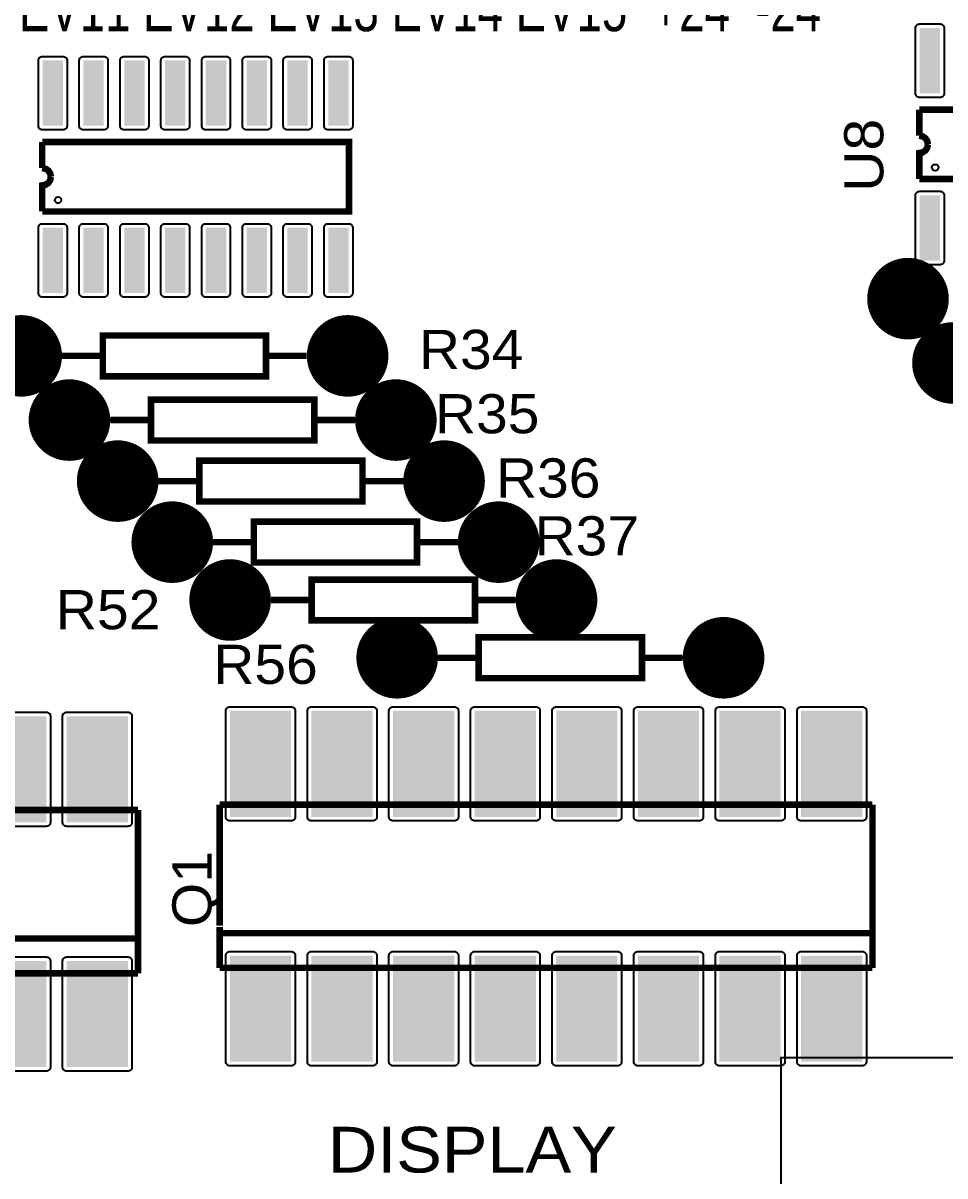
# Model space of a CAD drawing. Header units: inches. Extents: x 18.7 to 39.4, y 4.3 to 20.5.
# Drawn here: x 29.217 to 30.708, y 12.01 to 13.875 of the extents above; entities that cross this region are included whole.
import ezdxf

# ---------------------------------------------------------------- set-up
doc = ezdxf.new("R2010")
doc.units = ezdxf.units.IN
doc.header["$MEASUREMENT"] = 0
doc.styles.get("Standard").update_dxf_attribs({"font": 'arial.ttf'})

# ---------------------------------------------------------------- blocks, each defined once
blk = doc.blocks.new('RPAD')
blk.add_trace([(-0.5, -0.5), (-0.5, 0.5), (0.5, -0.5), (0.5, 0.5)])
blk = doc.blocks.new('EPAD')
at = {"const_width": 0.5}
blk.add_lwpolyline([(-0.25, 0, 1), (0.25, 0, 1)], format="xyb", close=True, dxfattribs=at)
blk = doc.blocks.new('NextionControlV4')
for points in [[(44.5068, 16.2564), (44.5318, 16.2564), (44.5328, 16.2563), (44.5337, 16.256), (44.5346, 16.2555), (44.5353, 16.2549), (44.5359, 16.2542), (44.5364, 16.2533), (44.5367, 16.2524), (44.5368, 16.2514), (44.5368, 16.1714), (44.5367, 16.1704), (44.5364, 16.1694), (44.5359, 16.1686), (44.5353, 16.1678), (44.5346, 16.1672), (44.5337, 16.1668), (44.5328, 16.1665), (44.5318, 16.1664), (44.5068, 16.1664), (44.5057, 16.1665), (44.5048, 16.1668), (44.5039, 16.1672), (44.5032, 16.1678), (44.5026, 16.1686), (44.5022, 16.1694), (44.5019, 16.1704), (44.5018, 16.1714), (44.5018, 16.2514), (44.5019, 16.2524), (44.5022, 16.2533), (44.5026, 16.2542), (44.5032, 16.2549), (44.5039, 16.2555), (44.5048, 16.256), (44.5057, 16.2563), (44.5068, 16.2564)], [(43.432, 16.2167), (43.457, 16.2167), (43.458, 16.2166), (43.4589, 16.2163), (43.4598, 16.2159), (43.4605, 16.2153), (43.4611, 16.2145), (43.4616, 16.2137), (43.4619, 16.2127), (43.462, 16.2117), (43.462, 16.1317), (43.4619, 16.1307), (43.4616, 16.1297), (43.4611, 16.1289), (43.4605, 16.1281), (43.4598, 16.1275), (43.4589, 16.1271), (43.458, 16.1268), (43.457, 16.1267), (43.432, 16.1267), (43.431, 16.1268), (43.43, 16.1271), (43.4292, 16.1275), (43.4284, 16.1281), (43.4278, 16.1289), (43.4274, 16.1297), (43.4271, 16.1307), (43.427, 16.1317), (43.427, 16.2117), (43.4271, 16.2127), (43.4274, 16.2137), (43.4278, 16.2145), (43.4284, 16.2153), (43.4292, 16.2159), (43.43, 16.2163), (43.431, 16.2166), (43.432, 16.2167)], [(43.482, 16.2167), (43.507, 16.2167), (43.508, 16.2166), (43.5089, 16.2163), (43.5098, 16.2159), (43.5105, 16.2153), (43.5111, 16.2145), (43.5116, 16.2137), (43.5119, 16.2127), (43.512, 16.2117), (43.512, 16.1317), (43.5119, 16.1307), (43.5116, 16.1297), (43.5111, 16.1289), (43.5105, 16.1281), (43.5098, 16.1275), (43.5089, 16.1271), (43.508, 16.1268), (43.507, 16.1267), (43.482, 16.1267), (43.481, 16.1268), (43.48, 16.1271), (43.4792, 16.1275), (43.4784, 16.1281), (43.4778, 16.1289), (43.4774, 16.1297), (43.4771, 16.1307), (43.477, 16.1317), (43.477, 16.2117), (43.4771, 16.2127), (43.4774, 16.2137), (43.4778, 16.2145), (43.4784, 16.2153), (43.4792, 16.2159), (43.48, 16.2163), (43.481, 16.2166), (43.482, 16.2167)], [(43.532, 16.2167), (43.557, 16.2167), (43.558, 16.2166), (43.5589, 16.2163), (43.5598, 16.2159), (43.5605, 16.2153), (43.5611, 16.2145), (43.5616, 16.2137), (43.5619, 16.2127), (43.562, 16.2117), (43.562, 16.1317), (43.5619, 16.1307), (43.5616, 16.1297), (43.5611, 16.1289), (43.5605, 16.1281), (43.5598, 16.1275), (43.5589, 16.1271), (43.558, 16.1268), (43.557, 16.1267), (43.532, 16.1267), (43.531, 16.1268), (43.53, 16.1271), (43.5292, 16.1275), (43.5284, 16.1281), (43.5278, 16.1289), (43.5274, 16.1297), (43.5271, 16.1307), (43.527, 16.1317), (43.527, 16.2117), (43.5271, 16.2127), (43.5274, 16.2137), (43.5278, 16.2145), (43.5284, 16.2153), (43.5292, 16.2159), (43.53, 16.2163), (43.531, 16.2166), (43.532, 16.2167)], [(43.582, 16.2167), (43.607, 16.2167), (43.608, 16.2166), (43.6089, 16.2163), (43.6098, 16.2159), (43.6105, 16.2153), (43.6111, 16.2145), (43.6116, 16.2137), (43.6119, 16.2127), (43.612, 16.2117), (43.612, 16.1317), (43.6119, 16.1307), (43.6116, 16.1297), (43.6111, 16.1289), (43.6105, 16.1281), (43.6098, 16.1275), (43.6089, 16.1271), (43.608, 16.1268), (43.607, 16.1267), (43.582, 16.1267), (43.581, 16.1268), (43.58, 16.1271), (43.5792, 16.1275), (43.5784, 16.1281), (43.5778, 16.1289), (43.5774, 16.1297), (43.5771, 16.1307), (43.577, 16.1317), (43.577, 16.2117), (43.5771, 16.2127), (43.5774, 16.2137), (43.5778, 16.2145), (43.5784, 16.2153), (43.5792, 16.2159), (43.58, 16.2163), (43.581, 16.2166), (43.582, 16.2167)], [(43.632, 16.2167), (43.657, 16.2167), (43.658, 16.2166), (43.6589, 16.2163), (43.6598, 16.2159), (43.6605, 16.2153), (43.6611, 16.2145), (43.6616, 16.2137), (43.6619, 16.2127), (43.662, 16.2117), (43.662, 16.1317), (43.6619, 16.1307), (43.6616, 16.1297), (43.6611, 16.1289), (43.6605, 16.1281), (43.6598, 16.1275), (43.6589, 16.1271), (43.658, 16.1268), (43.657, 16.1267), (43.632, 16.1267), (43.631, 16.1268), (43.63, 16.1271), (43.6292, 16.1275), (43.6284, 16.1281), (43.6278, 16.1289), (43.6274, 16.1297), (43.6271, 16.1307), (43.627, 16.1317), (43.627, 16.2117), (43.6271, 16.2127), (43.6274, 16.2137), (43.6278, 16.2145), (43.6284, 16.2153), (43.6292, 16.2159), (43.63, 16.2163), (43.631, 16.2166), (43.632, 16.2167)], [(43.682, 16.2167), (43.707, 16.2167), (43.708, 16.2166), (43.7089, 16.2163), (43.7098, 16.2159), (43.7105, 16.2153), (43.7111, 16.2145), (43.7116, 16.2137), (43.7119, 16.2127), (43.712, 16.2117), (43.712, 16.1317), (43.7119, 16.1307), (43.7116, 16.1297), (43.7111, 16.1289), (43.7105, 16.1281), (43.7098, 16.1275), (43.7089, 16.1271), (43.708, 16.1268), (43.707, 16.1267), (43.682, 16.1267), (43.681, 16.1268), (43.68, 16.1271), (43.6792, 16.1275), (43.6784, 16.1281), (43.6778, 16.1289), (43.6774, 16.1297), (43.6771, 16.1307), (43.677, 16.1317), (43.677, 16.2117), (43.6771, 16.2127), (43.6774, 16.2137), (43.6778, 16.2145), (43.6784, 16.2153), (43.6792, 16.2159), (43.68, 16.2163), (43.681, 16.2166), (43.682, 16.2167)], [(43.732, 16.2167), (43.757, 16.2167), (43.758, 16.2166), (43.7589, 16.2163), (43.7598, 16.2159), (43.7605, 16.2153), (43.7611, 16.2145), (43.7616, 16.2137), (43.7619, 16.2127), (43.762, 16.2117), (43.762, 16.1317), (43.7619, 16.1307), (43.7616, 16.1297), (43.7611, 16.1289), (43.7605, 16.1281), (43.7598, 16.1275), (43.7589, 16.1271), (43.758, 16.1268), (43.757, 16.1267), (43.732, 16.1267), (43.731, 16.1268), (43.73, 16.1271), (43.7292, 16.1275), (43.7284, 16.1281), (43.7278, 16.1289), (43.7274, 16.1297), (43.7271, 16.1307), (43.727, 16.1317), (43.727, 16.2117), (43.7271, 16.2127), (43.7274, 16.2137), (43.7278, 16.2145), (43.7284, 16.2153), (43.7292, 16.2159), (43.73, 16.2163), (43.731, 16.2166), (43.732, 16.2167)], [(43.782, 16.2167), (43.807, 16.2167), (43.808, 16.2166), (43.8089, 16.2163), (43.8098, 16.2159), (43.8105, 16.2153), (43.8111, 16.2145), (43.8116, 16.2137), (43.8119, 16.2127), (43.812, 16.2117), (43.812, 16.1317), (43.8119, 16.1307), (43.8116, 16.1297), (43.8111, 16.1289), (43.8105, 16.1281), (43.8098, 16.1275), (43.8089, 16.1271), (43.808, 16.1268), (43.807, 16.1267), (43.782, 16.1267), (43.781, 16.1268), (43.78, 16.1271), (43.7792, 16.1275), (43.7784, 16.1281), (43.7778, 16.1289), (43.7774, 16.1297), (43.7771, 16.1307), (43.777, 16.1317), (43.777, 16.2117), (43.7771, 16.2127), (43.7774, 16.2137), (43.7778, 16.2145), (43.7784, 16.2153), (43.7792, 16.2159), (43.78, 16.2163), (43.781, 16.2166), (43.782, 16.2167)], [(44.5318, 15.9614), (44.5068, 15.9614), (44.5057, 15.9615), (44.5048, 15.9618), (44.5039, 15.9622), (44.5032, 15.9628), (44.5026, 15.9636), (44.5022, 15.9644), (44.5019, 15.9654), (44.5018, 15.9664), (44.5018, 16.0464), (44.5019, 16.0474), (44.5022, 16.0483), (44.5026, 16.0492), (44.5032, 16.0499), (44.5039, 16.0505), (44.5048, 16.051), (44.5057, 16.0513), (44.5068, 16.0514), (44.5318, 16.0514), (44.5328, 16.0513), (44.5337, 16.051), (44.5346, 16.0505), (44.5353, 16.0499), (44.5359, 16.0492), (44.5364, 16.0483), (44.5367, 16.0474), (44.5368, 16.0464), (44.5368, 15.9664), (44.5367, 15.9654), (44.5364, 15.9644), (44.5359, 15.9636), (44.5353, 15.9628), (44.5346, 15.9622), (44.5337, 15.9618), (44.5328, 15.9615), (44.5318, 15.9614)], [(43.457, 15.9217), (43.432, 15.9217), (43.431, 15.9218), (43.43, 15.9221), (43.4292, 15.9225), (43.4284, 15.9231), (43.4278, 15.9239), (43.4274, 15.9247), (43.4271, 15.9257), (43.427, 15.9267), (43.427, 16.0067), (43.4271, 16.0077), (43.4274, 16.0087), (43.4278, 16.0095), (43.4284, 16.0103), (43.4292, 16.0109), (43.43, 16.0113), (43.431, 16.0116), (43.432, 16.0117), (43.457, 16.0117), (43.458, 16.0116), (43.4589, 16.0113), (43.4598, 16.0109), (43.4605, 16.0103), (43.4611, 16.0095), (43.4616, 16.0087), (43.4619, 16.0077), (43.462, 16.0067), (43.462, 15.9267), (43.4619, 15.9257), (43.4616, 15.9247), (43.4611, 15.9239), (43.4605, 15.9231), (43.4598, 15.9225), (43.4589, 15.9221), (43.458, 15.9218), (43.457, 15.9217)], [(43.507, 15.9217), (43.482, 15.9217), (43.481, 15.9218), (43.48, 15.9221), (43.4792, 15.9225), (43.4784, 15.9231), (43.4778, 15.9239), (43.4774, 15.9247), (43.4771, 15.9257), (43.477, 15.9267), (43.477, 16.0067), (43.4771, 16.0077), (43.4774, 16.0087), (43.4778, 16.0095), (43.4784, 16.0103), (43.4792, 16.0109), (43.48, 16.0113), (43.481, 16.0116), (43.482, 16.0117), (43.507, 16.0117), (43.508, 16.0116), (43.5089, 16.0113), (43.5098, 16.0109), (43.5105, 16.0103), (43.5111, 16.0095), (43.5116, 16.0087), (43.5119, 16.0077), (43.512, 16.0067), (43.512, 15.9267), (43.5119, 15.9257), (43.5116, 15.9247), (43.5111, 15.9239), (43.5105, 15.9231), (43.5098, 15.9225), (43.5089, 15.9221), (43.508, 15.9218), (43.507, 15.9217)], [(43.557, 15.9217), (43.532, 15.9217), (43.531, 15.9218), (43.53, 15.9221), (43.5292, 15.9225), (43.5284, 15.9231), (43.5278, 15.9239), (43.5274, 15.9247), (43.5271, 15.9257), (43.527, 15.9267), (43.527, 16.0067), (43.5271, 16.0077), (43.5274, 16.0087), (43.5278, 16.0095), (43.5284, 16.0103), (43.5292, 16.0109), (43.53, 16.0113), (43.531, 16.0116), (43.532, 16.0117), (43.557, 16.0117), (43.558, 16.0116), (43.5589, 16.0113), (43.5598, 16.0109), (43.5605, 16.0103), (43.5611, 16.0095), (43.5616, 16.0087), (43.5619, 16.0077), (43.562, 16.0067), (43.562, 15.9267), (43.5619, 15.9257), (43.5616, 15.9247), (43.5611, 15.9239), (43.5605, 15.9231), (43.5598, 15.9225), (43.5589, 15.9221), (43.558, 15.9218), (43.557, 15.9217)], [(43.607, 15.9217), (43.582, 15.9217), (43.581, 15.9218), (43.58, 15.9221), (43.5792, 15.9225), (43.5784, 15.9231), (43.5778, 15.9239), (43.5774, 15.9247), (43.5771, 15.9257), (43.577, 15.9267), (43.577, 16.0067), (43.5771, 16.0077), (43.5774, 16.0087), (43.5778, 16.0095), (43.5784, 16.0103), (43.5792, 16.0109), (43.58, 16.0113), (43.581, 16.0116), (43.582, 16.0117), (43.607, 16.0117), (43.608, 16.0116), (43.6089, 16.0113), (43.6098, 16.0109), (43.6105, 16.0103), (43.6111, 16.0095), (43.6116, 16.0087), (43.6119, 16.0077), (43.612, 16.0067), (43.612, 15.9267), (43.6119, 15.9257), (43.6116, 15.9247), (43.6111, 15.9239), (43.6105, 15.9231), (43.6098, 15.9225), (43.6089, 15.9221), (43.608, 15.9218), (43.607, 15.9217)], [(43.657, 15.9217), (43.632, 15.9217), (43.631, 15.9218), (43.63, 15.9221), (43.6292, 15.9225), (43.6284, 15.9231), (43.6278, 15.9239), (43.6274, 15.9247), (43.6271, 15.9257), (43.627, 15.9267), (43.627, 16.0067), (43.6271, 16.0077), (43.6274, 16.0087), (43.6278, 16.0095), (43.6284, 16.0103), (43.6292, 16.0109), (43.63, 16.0113), (43.631, 16.0116), (43.632, 16.0117), (43.657, 16.0117), (43.658, 16.0116), (43.6589, 16.0113), (43.6598, 16.0109), (43.6605, 16.0103), (43.6611, 16.0095), (43.6616, 16.0087), (43.6619, 16.0077), (43.662, 16.0067), (43.662, 15.9267), (43.6619, 15.9257), (43.6616, 15.9247), (43.6611, 15.9239), (43.6605, 15.9231), (43.6598, 15.9225), (43.6589, 15.9221), (43.658, 15.9218), (43.657, 15.9217)], [(43.707, 15.9217), (43.682, 15.9217), (43.681, 15.9218), (43.68, 15.9221), (43.6792, 15.9225), (43.6784, 15.9231), (43.6778, 15.9239), (43.6774, 15.9247), (43.6771, 15.9257), (43.677, 15.9267), (43.677, 16.0067), (43.6771, 16.0077), (43.6774, 16.0087), (43.6778, 16.0095), (43.6784, 16.0103), (43.6792, 16.0109), (43.68, 16.0113), (43.681, 16.0116), (43.682, 16.0117), (43.707, 16.0117), (43.708, 16.0116), (43.7089, 16.0113), (43.7098, 16.0109), (43.7105, 16.0103), (43.7111, 16.0095), (43.7116, 16.0087), (43.7119, 16.0077), (43.712, 16.0067), (43.712, 15.9267), (43.7119, 15.9257), (43.7116, 15.9247), (43.7111, 15.9239), (43.7105, 15.9231), (43.7098, 15.9225), (43.7089, 15.9221), (43.708, 15.9218), (43.707, 15.9217)], [(43.757, 15.9217), (43.732, 15.9217), (43.731, 15.9218), (43.73, 15.9221), (43.7292, 15.9225), (43.7284, 15.9231), (43.7278, 15.9239), (43.7274, 15.9247), (43.7271, 15.9257), (43.727, 15.9267), (43.727, 16.0067), (43.7271, 16.0077), (43.7274, 16.0087), (43.7278, 16.0095), (43.7284, 16.0103), (43.7292, 16.0109), (43.73, 16.0113), (43.731, 16.0116), (43.732, 16.0117), (43.757, 16.0117), (43.758, 16.0116), (43.7589, 16.0113), (43.7598, 16.0109), (43.7605, 16.0103), (43.7611, 16.0095), (43.7616, 16.0087), (43.7619, 16.0077), (43.762, 16.0067), (43.762, 15.9267), (43.7619, 15.9257), (43.7616, 15.9247), (43.7611, 15.9239), (43.7605, 15.9231), (43.7598, 15.9225), (43.7589, 15.9221), (43.758, 15.9218), (43.757, 15.9217)], [(43.807, 15.9217), (43.782, 15.9217), (43.781, 15.9218), (43.78, 15.9221), (43.7792, 15.9225), (43.7784, 15.9231), (43.7778, 15.9239), (43.7774, 15.9247), (43.7771, 15.9257), (43.777, 15.9267), (43.777, 16.0067), (43.7771, 16.0077), (43.7774, 16.0087), (43.7778, 16.0095), (43.7784, 16.0103), (43.7792, 16.0109), (43.78, 16.0113), (43.781, 16.0116), (43.782, 16.0117), (43.807, 16.0117), (43.808, 16.0116), (43.8089, 16.0113), (43.8098, 16.0109), (43.8105, 16.0103), (43.8111, 16.0095), (43.8116, 16.0087), (43.8119, 16.0077), (43.812, 16.0067), (43.812, 15.9267), (43.8119, 15.9257), (43.8116, 15.9247), (43.8111, 15.9239), (43.8105, 15.9231), (43.8098, 15.9225), (43.8089, 15.9221), (43.808, 15.9218), (43.807, 15.9217)], [(43.6615, 15.4197), (43.7365, 15.4197), (43.7376, 15.4196), (43.7385, 15.4193), (43.7394, 15.4188), (43.7401, 15.4182), (43.7407, 15.4175), (43.7412, 15.4167), (43.7414, 15.4157), (43.7415, 15.4147), (43.7415, 15.2847), (43.7414, 15.2837), (43.7412, 15.2827), (43.7407, 15.2819), (43.7401, 15.2811), (43.7394, 15.2805), (43.7385, 15.2801), (43.7376, 15.2798), (43.7365, 15.2797), (43.6615, 15.2797), (43.6605, 15.2798), (43.6596, 15.2801), (43.6587, 15.2805), (43.658, 15.2811), (43.6574, 15.2819), (43.6569, 15.2827), (43.6566, 15.2837), (43.6565, 15.2847), (43.6565, 15.4147), (43.6566, 15.4157), (43.6569, 15.4167), (43.6574, 15.4175), (43.658, 15.4182), (43.6587, 15.4188), (43.6596, 15.4193), (43.6605, 15.4196), (43.6615, 15.4197)], [(43.7615, 15.4197), (43.8365, 15.4197), (43.8376, 15.4196), (43.8385, 15.4193), (43.8394, 15.4188), (43.8401, 15.4182), (43.8407, 15.4175), (43.8412, 15.4167), (43.8414, 15.4157), (43.8415, 15.4147), (43.8415, 15.2847), (43.8414, 15.2837), (43.8412, 15.2827), (43.8407, 15.2819), (43.8401, 15.2811), (43.8394, 15.2805), (43.8385, 15.2801), (43.8376, 15.2798), (43.8365, 15.2797), (43.7615, 15.2797), (43.7605, 15.2798), (43.7596, 15.2801), (43.7587, 15.2805), (43.758, 15.2811), (43.7574, 15.2819), (43.7569, 15.2827), (43.7566, 15.2837), (43.7565, 15.2847), (43.7565, 15.4147), (43.7566, 15.4157), (43.7569, 15.4167), (43.7574, 15.4175), (43.758, 15.4182), (43.7587, 15.4188), (43.7596, 15.4193), (43.7605, 15.4196), (43.7615, 15.4197)], [(43.8615, 15.4197), (43.9365, 15.4197), (43.9376, 15.4196), (43.9385, 15.4193), (43.9394, 15.4188), (43.9401, 15.4182), (43.9407, 15.4175), (43.9412, 15.4167), (43.9414, 15.4157), (43.9415, 15.4147), (43.9415, 15.2847), (43.9414, 15.2837), (43.9412, 15.2827), (43.9407, 15.2819), (43.9401, 15.2811), (43.9394, 15.2805), (43.9385, 15.2801), (43.9376, 15.2798), (43.9365, 15.2797), (43.8615, 15.2797), (43.8605, 15.2798), (43.8596, 15.2801), (43.8587, 15.2805), (43.858, 15.2811), (43.8574, 15.2819), (43.8569, 15.2827), (43.8566, 15.2837), (43.8565, 15.2847), (43.8565, 15.4147), (43.8566, 15.4157), (43.8569, 15.4167), (43.8574, 15.4175), (43.858, 15.4182), (43.8587, 15.4188), (43.8596, 15.4193), (43.8605, 15.4196), (43.8615, 15.4197)], [(43.9615, 15.4197), (44.0365, 15.4197), (44.0376, 15.4196), (44.0385, 15.4193), (44.0394, 15.4188), (44.0401, 15.4182), (44.0407, 15.4175), (44.0412, 15.4167), (44.0414, 15.4157), (44.0415, 15.4147), (44.0415, 15.2847), (44.0414, 15.2837), (44.0412, 15.2827), (44.0407, 15.2819), (44.0401, 15.2811), (44.0394, 15.2805), (44.0385, 15.2801), (44.0376, 15.2798), (44.0365, 15.2797), (43.9615, 15.2797), (43.9605, 15.2798), (43.9596, 15.2801), (43.9587, 15.2805), (43.958, 15.2811), (43.9574, 15.2819), (43.9569, 15.2827), (43.9566, 15.2837), (43.9565, 15.2847), (43.9565, 15.4147), (43.9566, 15.4157), (43.9569, 15.4167), (43.9574, 15.4175), (43.958, 15.4182), (43.9587, 15.4188), (43.9596, 15.4193), (43.9605, 15.4196), (43.9615, 15.4197)], [(44.0615, 15.4197), (44.1365, 15.4197), (44.1376, 15.4196), (44.1385, 15.4193), (44.1394, 15.4188), (44.1401, 15.4182), (44.1407, 15.4175), (44.1412, 15.4167), (44.1414, 15.4157), (44.1415, 15.4147), (44.1415, 15.2847), (44.1414, 15.2837), (44.1412, 15.2827), (44.1407, 15.2819), (44.1401, 15.2811), (44.1394, 15.2805), (44.1385, 15.2801), (44.1376, 15.2798), (44.1365, 15.2797), (44.0615, 15.2797), (44.0605, 15.2798), (44.0596, 15.2801), (44.0587, 15.2805), (44.058, 15.2811), (44.0574, 15.2819), (44.0569, 15.2827), (44.0566, 15.2837), (44.0565, 15.2847), (44.0565, 15.4147), (44.0566, 15.4157), (44.0569, 15.4167), (44.0574, 15.4175), (44.058, 15.4182), (44.0587, 15.4188), (44.0596, 15.4193), (44.0605, 15.4196), (44.0615, 15.4197)], [(44.1615, 15.4197), (44.2365, 15.4197), (44.2376, 15.4196), (44.2385, 15.4193), (44.2394, 15.4188), (44.2401, 15.4182), (44.2407, 15.4175), (44.2412, 15.4167), (44.2414, 15.4157), (44.2415, 15.4147), (44.2415, 15.2847), (44.2414, 15.2837), (44.2412, 15.2827), (44.2407, 15.2819), (44.2401, 15.2811), (44.2394, 15.2805), (44.2385, 15.2801), (44.2376, 15.2798), (44.2365, 15.2797), (44.1615, 15.2797), (44.1605, 15.2798), (44.1596, 15.2801), (44.1587, 15.2805), (44.158, 15.2811), (44.1574, 15.2819), (44.1569, 15.2827), (44.1566, 15.2837), (44.1565, 15.2847), (44.1565, 15.4147), (44.1566, 15.4157), (44.1569, 15.4167), (44.1574, 15.4175), (44.158, 15.4182), (44.1587, 15.4188), (44.1596, 15.4193), (44.1605, 15.4196), (44.1615, 15.4197)], [(44.2615, 15.4197), (44.3365, 15.4197), (44.3376, 15.4196), (44.3385, 15.4193), (44.3394, 15.4188), (44.3401, 15.4182), (44.3407, 15.4175), (44.3412, 15.4167), (44.3414, 15.4157), (44.3415, 15.4147), (44.3415, 15.2847), (44.3414, 15.2837), (44.3412, 15.2827), (44.3407, 15.2819), (44.3401, 15.2811), (44.3394, 15.2805), (44.3385, 15.2801), (44.3376, 15.2798), (44.3365, 15.2797), (44.2615, 15.2797), (44.2605, 15.2798), (44.2596, 15.2801), (44.2587, 15.2805), (44.258, 15.2811), (44.2574, 15.2819), (44.2569, 15.2827), (44.2566, 15.2837), (44.2565, 15.2847), (44.2565, 15.4147), (44.2566, 15.4157), (44.2569, 15.4167), (44.2574, 15.4175), (44.258, 15.4182), (44.2587, 15.4188), (44.2596, 15.4193), (44.2605, 15.4196), (44.2615, 15.4197)], [(44.3615, 15.4197), (44.4365, 15.4197), (44.4376, 15.4196), (44.4385, 15.4193), (44.4394, 15.4188), (44.4401, 15.4182), (44.4407, 15.4175), (44.4412, 15.4167), (44.4414, 15.4157), (44.4415, 15.4147), (44.4415, 15.2847), (44.4414, 15.2837), (44.4412, 15.2827), (44.4407, 15.2819), (44.4401, 15.2811), (44.4394, 15.2805), (44.4385, 15.2801), (44.4376, 15.2798), (44.4365, 15.2797), (44.3615, 15.2797), (44.3605, 15.2798), (44.3596, 15.2801), (44.3587, 15.2805), (44.358, 15.2811), (44.3574, 15.2819), (44.3569, 15.2827), (44.3566, 15.2837), (44.3565, 15.2847), (44.3565, 15.4147), (44.3566, 15.4157), (44.3569, 15.4167), (44.3574, 15.4175), (44.358, 15.4182), (44.3587, 15.4188), (44.3596, 15.4193), (44.3605, 15.4196), (44.3615, 15.4197)], [(43.4615, 15.4131), (43.5365, 15.4131), (43.5376, 15.413), (43.5385, 15.4127), (43.5394, 15.4122), (43.5401, 15.4116), (43.5407, 15.4109), (43.5412, 15.41), (43.5414, 15.4091), (43.5415, 15.4081), (43.5415, 15.2781), (43.5414, 15.2771), (43.5412, 15.2761), (43.5407, 15.2753), (43.5401, 15.2745), (43.5394, 15.2739), (43.5385, 15.2735), (43.5376, 15.2732), (43.5365, 15.2731), (43.4615, 15.2731), (43.4605, 15.2732), (43.4596, 15.2735), (43.4587, 15.2739), (43.458, 15.2745), (43.4574, 15.2753), (43.4569, 15.2761), (43.4566, 15.2771), (43.4565, 15.2781), (43.4565, 15.4081), (43.4566, 15.4091), (43.4569, 15.41), (43.4574, 15.4109), (43.458, 15.4116), (43.4587, 15.4122), (43.4596, 15.4127), (43.4605, 15.413), (43.4615, 15.4131)], [(43.6615, 15.1197), (43.7365, 15.1197), (43.7376, 15.1196), (43.7385, 15.1193), (43.7394, 15.1188), (43.7401, 15.1182), (43.7407, 15.1175), (43.7412, 15.1167), (43.7414, 15.1157), (43.7415, 15.1147), (43.7415, 14.9847), (43.7414, 14.9837), (43.7412, 14.9827), (43.7407, 14.9819), (43.7401, 14.9811), (43.7394, 14.9805), (43.7385, 14.9801), (43.7376, 14.9798), (43.7365, 14.9797), (43.6615, 14.9797), (43.6605, 14.9798), (43.6596, 14.9801), (43.6587, 14.9805), (43.658, 14.9811), (43.6574, 14.9819), (43.6569, 14.9827), (43.6566, 14.9837), (43.6565, 14.9847), (43.6565, 15.1147), (43.6566, 15.1157), (43.6569, 15.1167), (43.6574, 15.1175), (43.658, 15.1182), (43.6587, 15.1188), (43.6596, 15.1193), (43.6605, 15.1196), (43.6615, 15.1197)], [(43.7615, 15.1197), (43.8365, 15.1197), (43.8376, 15.1196), (43.8385, 15.1193), (43.8394, 15.1188), (43.8401, 15.1182), (43.8407, 15.1175), (43.8412, 15.1167), (43.8414, 15.1157), (43.8415, 15.1147), (43.8415, 14.9847), (43.8414, 14.9837), (43.8412, 14.9827), (43.8407, 14.9819), (43.8401, 14.9811), (43.8394, 14.9805), (43.8385, 14.9801), (43.8376, 14.9798), (43.8365, 14.9797), (43.7615, 14.9797), (43.7605, 14.9798), (43.7596, 14.9801), (43.7587, 14.9805), (43.758, 14.9811), (43.7574, 14.9819), (43.7569, 14.9827), (43.7566, 14.9837), (43.7565, 14.9847), (43.7565, 15.1147), (43.7566, 15.1157), (43.7569, 15.1167), (43.7574, 15.1175), (43.758, 15.1182), (43.7587, 15.1188), (43.7596, 15.1193), (43.7605, 15.1196), (43.7615, 15.1197)], [(43.8615, 15.1197), (43.9365, 15.1197), (43.9376, 15.1196), (43.9385, 15.1193), (43.9394, 15.1188), (43.9401, 15.1182), (43.9407, 15.1175), (43.9412, 15.1167), (43.9414, 15.1157), (43.9415, 15.1147), (43.9415, 14.9847), (43.9414, 14.9837), (43.9412, 14.9827), (43.9407, 14.9819), (43.9401, 14.9811), (43.9394, 14.9805), (43.9385, 14.9801), (43.9376, 14.9798), (43.9365, 14.9797), (43.8615, 14.9797), (43.8605, 14.9798), (43.8596, 14.9801), (43.8587, 14.9805), (43.858, 14.9811), (43.8574, 14.9819), (43.8569, 14.9827), (43.8566, 14.9837), (43.8565, 14.9847), (43.8565, 15.1147), (43.8566, 15.1157), (43.8569, 15.1167), (43.8574, 15.1175), (43.858, 15.1182), (43.8587, 15.1188), (43.8596, 15.1193), (43.8605, 15.1196), (43.8615, 15.1197)], [(43.9615, 15.1197), (44.0365, 15.1197), (44.0376, 15.1196), (44.0385, 15.1193), (44.0394, 15.1188), (44.0401, 15.1182), (44.0407, 15.1175), (44.0412, 15.1167), (44.0414, 15.1157), (44.0415, 15.1147), (44.0415, 14.9847), (44.0414, 14.9837), (44.0412, 14.9827), (44.0407, 14.9819), (44.0401, 14.9811), (44.0394, 14.9805), (44.0385, 14.9801), (44.0376, 14.9798), (44.0365, 14.9797), (43.9615, 14.9797), (43.9605, 14.9798), (43.9596, 14.9801), (43.9587, 14.9805), (43.958, 14.9811), (43.9574, 14.9819), (43.9569, 14.9827), (43.9566, 14.9837), (43.9565, 14.9847), (43.9565, 15.1147), (43.9566, 15.1157), (43.9569, 15.1167), (43.9574, 15.1175), (43.958, 15.1182), (43.9587, 15.1188), (43.9596, 15.1193), (43.9605, 15.1196), (43.9615, 15.1197)], [(44.0615, 15.1197), (44.1365, 15.1197), (44.1376, 15.1196), (44.1385, 15.1193), (44.1394, 15.1188), (44.1401, 15.1182), (44.1407, 15.1175), (44.1412, 15.1167), (44.1414, 15.1157), (44.1415, 15.1147), (44.1415, 14.9847), (44.1414, 14.9837), (44.1412, 14.9827), (44.1407, 14.9819), (44.1401, 14.9811), (44.1394, 14.9805), (44.1385, 14.9801), (44.1376, 14.9798), (44.1365, 14.9797), (44.0615, 14.9797), (44.0605, 14.9798), (44.0596, 14.9801), (44.0587, 14.9805), (44.058, 14.9811), (44.0574, 14.9819), (44.0569, 14.9827), (44.0566, 14.9837), (44.0565, 14.9847), (44.0565, 15.1147), (44.0566, 15.1157), (44.0569, 15.1167), (44.0574, 15.1175), (44.058, 15.1182), (44.0587, 15.1188), (44.0596, 15.1193), (44.0605, 15.1196), (44.0615, 15.1197)], [(44.1615, 15.1197), (44.2365, 15.1197), (44.2376, 15.1196), (44.2385, 15.1193), (44.2394, 15.1188), (44.2401, 15.1182), (44.2407, 15.1175), (44.2412, 15.1167), (44.2414, 15.1157), (44.2415, 15.1147), (44.2415, 14.9847), (44.2414, 14.9837), (44.2412, 14.9827), (44.2407, 14.9819), (44.2401, 14.9811), (44.2394, 14.9805), (44.2385, 14.9801), (44.2376, 14.9798), (44.2365, 14.9797), (44.1615, 14.9797), (44.1605, 14.9798), (44.1596, 14.9801), (44.1587, 14.9805), (44.158, 14.9811), (44.1574, 14.9819), (44.1569, 14.9827), (44.1566, 14.9837), (44.1565, 14.9847), (44.1565, 15.1147), (44.1566, 15.1157), (44.1569, 15.1167), (44.1574, 15.1175), (44.158, 15.1182), (44.1587, 15.1188), (44.1596, 15.1193), (44.1605, 15.1196), (44.1615, 15.1197)], [(44.2615, 15.1197), (44.3365, 15.1197), (44.3376, 15.1196), (44.3385, 15.1193), (44.3394, 15.1188), (44.3401, 15.1182), (44.3407, 15.1175), (44.3412, 15.1167), (44.3414, 15.1157), (44.3415, 15.1147), (44.3415, 14.9847), (44.3414, 14.9837), (44.3412, 14.9827), (44.3407, 14.9819), (44.3401, 14.9811), (44.3394, 14.9805), (44.3385, 14.9801), (44.3376, 14.9798), (44.3365, 14.9797), (44.2615, 14.9797), (44.2605, 14.9798), (44.2596, 14.9801), (44.2587, 14.9805), (44.258, 14.9811), (44.2574, 14.9819), (44.2569, 14.9827), (44.2566, 14.9837), (44.2565, 14.9847), (44.2565, 15.1147), (44.2566, 15.1157), (44.2569, 15.1167), (44.2574, 15.1175), (44.258, 15.1182), (44.2587, 15.1188), (44.2596, 15.1193), (44.2605, 15.1196), (44.2615, 15.1197)], [(44.3615, 15.1197), (44.4365, 15.1197), (44.4376, 15.1196), (44.4385, 15.1193), (44.4394, 15.1188), (44.4401, 15.1182), (44.4407, 15.1175), (44.4412, 15.1167), (44.4414, 15.1157), (44.4415, 15.1147), (44.4415, 14.9847), (44.4414, 14.9837), (44.4412, 14.9827), (44.4407, 14.9819), (44.4401, 14.9811), (44.4394, 14.9805), (44.4385, 14.9801), (44.4376, 14.9798), (44.4365, 14.9797), (44.3615, 14.9797), (44.3605, 14.9798), (44.3596, 14.9801), (44.3587, 14.9805), (44.358, 14.9811), (44.3574, 14.9819), (44.3569, 14.9827), (44.3566, 14.9837), (44.3565, 14.9847), (44.3565, 15.1147), (44.3566, 15.1157), (44.3569, 15.1167), (44.3574, 15.1175), (44.358, 15.1182), (44.3587, 15.1188), (44.3596, 15.1193), (44.3605, 15.1196), (44.3615, 15.1197)], [(43.4615, 15.1131), (43.5365, 15.1131), (43.5376, 15.113), (43.5385, 15.1127), (43.5394, 15.1122), (43.5401, 15.1116), (43.5407, 15.1109), (43.5412, 15.11), (43.5414, 15.1091), (43.5415, 15.1081), (43.5415, 14.9781), (43.5414, 14.9771), (43.5412, 14.9761), (43.5407, 14.9753), (43.5401, 14.9745), (43.5394, 14.9739), (43.5385, 14.9735), (43.5376, 14.9732), (43.5365, 14.9731), (43.4615, 14.9731), (43.4605, 14.9732), (43.4596, 14.9735), (43.4587, 14.9739), (43.458, 14.9745), (43.4574, 14.9753), (43.4569, 14.9761), (43.4566, 14.9771), (43.4565, 14.9781), (43.4565, 15.1081), (43.4566, 15.1091), (43.4569, 15.11), (43.4574, 15.1109), (43.458, 15.1116), (43.4587, 15.1122), (43.4596, 15.1127), (43.4605, 15.113), (43.4615, 15.1131)]]:
    blk.add_lwpolyline(points, close=True)
at = {"const_width": 0.008}
for points in [[(44.5063, 16.1195), (44.5063, 16.1514)], [(44.5063, 16.1514), (44.5193, 16.1514)], [(44.5063, 16.1195), (44.5063, 16.1514)], [(44.5063, 16.1514), (44.5193, 16.1514)], [(44.5063, 16.1195), (44.5063, 16.1514)], [(44.5063, 16.1514), (44.5193, 16.1514)], [(44.5193, 16.1514), (44.8693, 16.1514)], [(44.5193, 16.1514), (44.8693, 16.1514)], [(44.5193, 16.1514), (44.8693, 16.1514)], [(44.5063, 16.1195), (44.5104, 16.1187), (44.5138, 16.1164), (44.5161, 16.1131), (44.5169, 16.1089)], [(44.5063, 16.1195), (44.5104, 16.1187), (44.5138, 16.1164), (44.5161, 16.1131), (44.5169, 16.1089)], [(44.5063, 16.1195), (44.5104, 16.1187), (44.5138, 16.1164), (44.5161, 16.1131), (44.5169, 16.1089)], [(43.4315, 16.0798), (43.4315, 16.1117)], [(43.4315, 16.1117), (43.4445, 16.1117)], [(43.4315, 16.0798), (43.4315, 16.1117)], [(43.4315, 16.1117), (43.4445, 16.1117)], [(43.4315, 16.0798), (43.4315, 16.1117)], [(43.4315, 16.1117), (43.4445, 16.1117)], [(43.4445, 16.1117), (43.7945, 16.1117)], [(43.4445, 16.1117), (43.7945, 16.1117)], [(43.4445, 16.1117), (43.7945, 16.1117)], [(43.8075, 16.0817), (43.8075, 16.1117), (43.7945, 16.1117)], [(43.8075, 16.0817), (43.8075, 16.1117), (43.7945, 16.1117)], [(43.8075, 16.0817), (43.8075, 16.1117), (43.7945, 16.1117)], [(44.5063, 16.0664), (44.5063, 16.0983), (44.5104, 16.0991), (44.5138, 16.1013), (44.5161, 16.1047), (44.5169, 16.1089)], [(44.5063, 16.0664), (44.5063, 16.0983), (44.5104, 16.0991), (44.5138, 16.1013), (44.5161, 16.1047), (44.5169, 16.1089)], [(44.5063, 16.0664), (44.5063, 16.0983), (44.5104, 16.0991), (44.5138, 16.1013), (44.5161, 16.1047), (44.5169, 16.1089)], [(43.4315, 16.0798), (43.4357, 16.079), (43.439, 16.0768), (43.4413, 16.0734), (43.4421, 16.0692)], [(43.4315, 16.0798), (43.4357, 16.079), (43.439, 16.0768), (43.4413, 16.0734), (43.4421, 16.0692)], [(43.4315, 16.0798), (43.4357, 16.079), (43.439, 16.0768), (43.4413, 16.0734), (43.4421, 16.0692)], [(43.8075, 16.0567), (43.8075, 16.0817)], [(43.8075, 16.0567), (43.8075, 16.0817)], [(43.8075, 16.0567), (43.8075, 16.0817)], [(43.4315, 16.0267), (43.4315, 16.0586), (43.4357, 16.0594), (43.439, 16.0616), (43.4413, 16.065), (43.4421, 16.0692)], [(43.4315, 16.0267), (43.4315, 16.0586), (43.4357, 16.0594), (43.439, 16.0616), (43.4413, 16.065), (43.4421, 16.0692)], [(43.4315, 16.0267), (43.4315, 16.0586), (43.4357, 16.0594), (43.439, 16.0616), (43.4413, 16.065), (43.4421, 16.0692)], [(44.5193, 16.0664), (44.5063, 16.0664)], [(44.5193, 16.0664), (44.5063, 16.0664)], [(44.5193, 16.0664), (44.5063, 16.0664)], [(44.5193, 16.0664), (44.8693, 16.0664)], [(44.5193, 16.0664), (44.8693, 16.0664)], [(44.5193, 16.0664), (44.8693, 16.0664)], [(43.7945, 16.0267), (43.8075, 16.0267), (43.8075, 16.0567)], [(43.7945, 16.0267), (43.8075, 16.0267), (43.8075, 16.0567)], [(43.7945, 16.0267), (43.8075, 16.0267), (43.8075, 16.0567)], [(43.4445, 16.0267), (43.4315, 16.0267)], [(43.4445, 16.0267), (43.4315, 16.0267)], [(43.4445, 16.0267), (43.4315, 16.0267)], [(43.4445, 16.0267), (43.7945, 16.0267)], [(43.4445, 16.0267), (43.7945, 16.0267)], [(43.4445, 16.0267), (43.7945, 16.0267)], [(43.5058, 15.8247), (43.7058, 15.8247), (43.7058, 15.8747), (43.5058, 15.8747), (43.5058, 15.8247)], [(43.5058, 15.8247), (43.7058, 15.8247), (43.7058, 15.8747), (43.5058, 15.8747), (43.5058, 15.8247)], [(43.5058, 15.8247), (43.7058, 15.8247), (43.7058, 15.8747), (43.5058, 15.8747), (43.5058, 15.8247)], [(43.4558, 15.8497), (43.5058, 15.8497)], [(43.4558, 15.8497), (43.5058, 15.8497)], [(43.4558, 15.8497), (43.5058, 15.8497)], [(43.7058, 15.8497), (43.7558, 15.8497)], [(43.7058, 15.8497), (43.7558, 15.8497)], [(43.7058, 15.8497), (43.7558, 15.8497)], [(43.5649, 15.746), (43.7649, 15.746), (43.7649, 15.796), (43.5649, 15.796), (43.5649, 15.746)], [(43.5649, 15.746), (43.7649, 15.746), (43.7649, 15.796), (43.5649, 15.796), (43.5649, 15.746)], [(43.5649, 15.746), (43.7649, 15.746), (43.7649, 15.796), (43.5649, 15.796), (43.5649, 15.746)], [(43.5149, 15.771), (43.5649, 15.771)], [(43.5149, 15.771), (43.5649, 15.771)], [(43.5149, 15.771), (43.5649, 15.771)], [(43.7649, 15.771), (43.8149, 15.771)], [(43.7649, 15.771), (43.8149, 15.771)], [(43.7649, 15.771), (43.8149, 15.771)], [(43.624, 15.6712), (43.824, 15.6712), (43.824, 15.7212), (43.624, 15.7212), (43.624, 15.6712)], [(43.624, 15.6712), (43.824, 15.6712), (43.824, 15.7212), (43.624, 15.7212), (43.624, 15.6712)], [(43.624, 15.6712), (43.824, 15.6712), (43.824, 15.7212), (43.624, 15.7212), (43.624, 15.6712)], [(43.574, 15.6962), (43.624, 15.6962)], [(43.574, 15.6962), (43.624, 15.6962)], [(43.574, 15.6962), (43.624, 15.6962)], [(43.824, 15.6962), (43.874, 15.6962)], [(43.824, 15.6962), (43.874, 15.6962)], [(43.824, 15.6962), (43.874, 15.6962)], [(43.6909, 15.5964), (43.8909, 15.5964), (43.8909, 15.6464), (43.6909, 15.6464), (43.6909, 15.5964)], [(43.6909, 15.5964), (43.8909, 15.5964), (43.8909, 15.6464), (43.6909, 15.6464), (43.6909, 15.5964)], [(43.6909, 15.5964), (43.8909, 15.5964), (43.8909, 15.6464), (43.6909, 15.6464), (43.6909, 15.5964)], [(43.6409, 15.6214), (43.6909, 15.6214)], [(43.6409, 15.6214), (43.6909, 15.6214)], [(43.6409, 15.6214), (43.6909, 15.6214)], [(43.8909, 15.6214), (43.9409, 15.6214)], [(43.8909, 15.6214), (43.9409, 15.6214)], [(43.8909, 15.6214), (43.9409, 15.6214)], [(43.7618, 15.5255), (43.9618, 15.5255), (43.9618, 15.5755), (43.7618, 15.5755), (43.7618, 15.5255)], [(43.7618, 15.5255), (43.9618, 15.5255), (43.9618, 15.5755), (43.7618, 15.5755), (43.7618, 15.5255)], [(43.7618, 15.5255), (43.9618, 15.5255), (43.9618, 15.5755), (43.7618, 15.5755), (43.7618, 15.5255)], [(43.7118, 15.5505), (43.7618, 15.5505)], [(43.7118, 15.5505), (43.7618, 15.5505)], [(43.7118, 15.5505), (43.7618, 15.5505)], [(43.9618, 15.5505), (44.0118, 15.5505)], [(43.9618, 15.5505), (44.0118, 15.5505)], [(43.9618, 15.5505), (44.0118, 15.5505)], [(43.9665, 15.4547), (44.1665, 15.4547), (44.1665, 15.5047), (43.9665, 15.5047), (43.9665, 15.4547)], [(43.9665, 15.4547), (44.1665, 15.4547), (44.1665, 15.5047), (43.9665, 15.5047), (43.9665, 15.4547)], [(43.9665, 15.4547), (44.1665, 15.4547), (44.1665, 15.5047), (43.9665, 15.5047), (43.9665, 15.4547)], [(43.9165, 15.4797), (43.9665, 15.4797)], [(43.9165, 15.4797), (43.9665, 15.4797)], [(43.9165, 15.4797), (43.9665, 15.4797)], [(44.1665, 15.4797), (44.2165, 15.4797)], [(44.1665, 15.4797), (44.2165, 15.4797)], [(44.1665, 15.4797), (44.2165, 15.4797)], [(43.649, 15.1513), (43.649, 15.2997)], [(44.449, 15.2997), (43.649, 15.2997)], [(43.649, 15.1513), (43.649, 15.2997)], [(44.449, 15.2997), (43.649, 15.2997)], [(43.649, 15.1513), (43.649, 15.2997)], [(44.449, 15.2997), (43.649, 15.2997)], [(44.449, 15.0997), (44.449, 15.2997)], [(44.449, 15.0997), (44.449, 15.2997)], [(44.449, 15.0997), (44.449, 15.2997)], [(43.549, 15.2931), (42.749, 15.2931)], [(43.549, 15.2931), (42.749, 15.2931)], [(43.549, 15.2931), (42.749, 15.2931)], [(43.549, 15.0931), (43.549, 15.2931)], [(43.549, 15.0931), (43.549, 15.2931)], [(43.549, 15.0931), (43.549, 15.2931)], [(43.649, 15.0997), (43.649, 15.1497)], [(43.649, 15.0997), (43.649, 15.1497)], [(43.649, 15.0997), (43.649, 15.1497)], [(44.453, 15.1422), (43.653, 15.1422)], [(44.453, 15.1422), (43.653, 15.1422)], [(44.453, 15.1422), (43.653, 15.1422)], [(43.553, 15.1356), (42.753, 15.1356)], [(43.553, 15.1356), (42.753, 15.1356)], [(43.553, 15.1356), (42.753, 15.1356)], [(43.649, 15.0997), (44.449, 15.0997)], [(43.649, 15.0997), (44.449, 15.0997)], [(43.649, 15.0997), (44.449, 15.0997)], [(42.749, 15.0931), (43.549, 15.0931)], [(42.749, 15.0931), (43.549, 15.0931)], [(42.749, 15.0931), (43.549, 15.0931)]]:
    blk.add_lwpolyline(points, dxfattribs=at)
for points in [[(43.3615, 15.4131), (43.4365, 15.4131), (43.4376, 15.413), (43.4385, 15.4127), (43.4394, 15.4122), (43.4401, 15.4116), (43.4407, 15.4109), (43.4412, 15.41), (43.4414, 15.4091), (43.4415, 15.4081), (43.4415, 15.2781), (43.4414, 15.2771), (43.4412, 15.2761), (43.4407, 15.2753), (43.4401, 15.2745), (43.4394, 15.2739), (43.4385, 15.2735), (43.4376, 15.2732), (43.4365, 15.2731), (43.3615, 15.2731)], [(43.3615, 15.1131), (43.4365, 15.1131), (43.4376, 15.113), (43.4385, 15.1127), (43.4394, 15.1122), (43.4401, 15.1116), (43.4407, 15.1109), (43.4412, 15.11), (43.4414, 15.1091), (43.4415, 15.1081), (43.4415, 14.9781), (43.4414, 14.9771), (43.4412, 14.9761), (43.4407, 14.9753), (43.4401, 14.9745), (43.4394, 14.9739), (43.4385, 14.9735), (43.4376, 14.9732), (43.4365, 14.9731), (43.3615, 14.9731)], [(44.3367, 14.7538), (46.2109, 14.7538), (46.2109, 14.9893), (44.3367, 14.9893), (44.3367, 14.7538)]]:
    blk.add_lwpolyline(points)
for centre in [(44.5257, 16.0804), (44.5257, 16.0804), (44.5257, 16.0804), (43.4509, 16.0407), (43.4509, 16.0407), (43.4509, 16.0407)]:
    blk.add_circle(centre, 0.004)
for name, p, xscale, yscale in [('RPAD', (44.5193, 16.2114), 0.025, 0.08), ('RPAD', (43.4445, 16.1717), 0.025, 0.08), ('RPAD', (43.4945, 16.1717), 0.025, 0.08), ('RPAD', (43.5445, 16.1717), 0.025, 0.08), ('RPAD', (43.5945, 16.1717), 0.025, 0.08), ('RPAD', (43.6445, 16.1717), 0.025, 0.08), ('RPAD', (43.6945, 16.1717), 0.025, 0.08), ('RPAD', (43.7445, 16.1717), 0.025, 0.08), ('RPAD', (43.7945, 16.1717), 0.025, 0.08), ('EPAD', (44.4925, 15.9198), 0.1, 0.1), ('EPAD', (43.4058, 15.8497), 0.1, 0.1), ('EPAD', (43.8058, 15.8497), 0.1, 0.1), ('EPAD', (44.5476, 15.841), 0.1, 0.1), ('EPAD', (43.4649, 15.771), 0.1, 0.1), ('EPAD', (43.8649, 15.771), 0.1, 0.1), ('EPAD', (43.524, 15.6962), 0.1, 0.1), ('EPAD', (43.924, 15.6962), 0.1, 0.1), ('EPAD', (43.5909, 15.6214), 0.1, 0.1), ('EPAD', (43.9909, 15.6214), 0.1, 0.1), ('EPAD', (43.6618, 15.5505), 0.1, 0.1), ('EPAD', (44.0618, 15.5505), 0.1, 0.1), ('EPAD', (43.8665, 15.4797), 0.1, 0.1), ('EPAD', (44.2665, 15.4797), 0.1, 0.1), ('RPAD', (43.699, 15.3497), 0.075, 0.13), ('RPAD', (43.799, 15.3497), 0.075, 0.13), ('RPAD', (43.899, 15.3497), 0.075, 0.13), ('RPAD', (43.999, 15.3497), 0.075, 0.13), ('RPAD', (44.099, 15.3497), 0.075, 0.13), ('RPAD', (44.199, 15.3497), 0.075, 0.13), ('RPAD', (44.299, 15.3497), 0.075, 0.13), ('RPAD', (44.399, 15.3497), 0.075, 0.13), ('RPAD', (43.399, 15.3431), 0.075, 0.13), ('RPAD', (43.499, 15.3431), 0.075, 0.13), ('RPAD', (43.399, 15.0431), 0.075, 0.13), ('RPAD', (43.499, 15.0431), 0.075, 0.13), ('RPAD', (43.699, 15.0497), 0.075, 0.13), ('RPAD', (43.799, 15.0497), 0.075, 0.13), ('RPAD', (43.899, 15.0497), 0.075, 0.13), ('RPAD', (43.999, 15.0497), 0.075, 0.13), ('RPAD', (44.099, 15.0497), 0.075, 0.13), ('RPAD', (44.199, 15.0497), 0.075, 0.13), ('RPAD', (44.299, 15.0497), 0.075, 0.13), ('RPAD', (44.399, 15.0497), 0.075, 0.13)]:
    blk.add_blockref(name, p, dxfattribs=dict(xscale=xscale, yscale=yscale))
at = {"xscale": 0.025, "yscale": 0.08, "rotation": 180}
for p in [(44.5193, 16.0064), (43.4445, 15.9667), (43.4945, 15.9667), (43.5445, 15.9667), (43.5945, 15.9667), (43.6445, 15.9667), (43.6945, 15.9667), (43.7445, 15.9667), (43.7945, 15.9667)]:
    blk.add_blockref('RPAD', p, dxfattribs=at)
for s, height, width, p in [('EV4  EV5  EV6  EV7  EV8  EV9  EV10 EV11 EV12 EV13 EV14 EV15  +24  -24', 0.056, 0.714286, (42.4308, 16.2476)), ('EV4  EV5  EV6  EV7  EV8  EV9  EV10 EV11 EV12 EV13 EV14 EV15  +24  -24', 0.056, 0.714286, (42.4308, 16.2476)), ('EV4  EV5  EV6  EV7  EV8  EV9  EV10 EV11 EV12 EV13 EV14 EV15  +24  -24', 0.056, 0.714286, (42.4308, 16.2476)), ('R34', 0.048, 1.041667, (43.8931, 15.8336)), ('R34', 0.048, 1.041667, (43.8931, 15.8336)), ('R34', 0.048, 1.041667, (43.8931, 15.8336)), ('R35', 0.048, 1.041667, (43.9127, 15.7548)), ('R35', 0.048, 1.041667, (43.9127, 15.7548)), ('R35', 0.048, 1.041667, (43.9127, 15.7548)), ('R36', 0.048, 1.041667, (43.9875, 15.6761)), ('R36', 0.048, 1.041667, (43.9875, 15.6761)), ('R36', 0.048, 1.041667, (43.9875, 15.6761)), ('R37', 0.048, 1.041667, (44.0348, 15.6052)), ('R37', 0.048, 1.041667, (44.0348, 15.6052)), ('R37', 0.048, 1.041667, (44.0348, 15.6052)), ('R52', 0.048, 1.041667, (43.4482, 15.5147)), ('R52', 0.048, 1.041667, (43.4482, 15.5147)), ('R52', 0.048, 1.041667, (43.4482, 15.5147)), ('R56', 0.048, 1.041667, (43.6411, 15.4477)), ('R56', 0.048, 1.041667, (43.6411, 15.4477)), ('R56', 0.048, 1.041667, (43.6411, 15.4477)), ('DISPLAY', 0.056, 1.071429, (43.7816, 14.8489)), ('DISPLAY', 0.056, 1.071429, (43.7816, 14.8489)), ('DISPLAY', 0.056, 1.071429, (43.7816, 14.8489))]:
    blk.add_text(s, height=height, dxfattribs=dict(width=width)).set_placement(p)
at = {"width": 1.041667}
for s, p in [('U8', (44.4623, 16.0509)), ('U8', (44.4623, 16.0509)), ('U8', (44.4623, 16.0509)), ('Q1', (43.639, 15.1497)), ('Q1', (43.639, 15.1497)), ('Q1', (43.639, 15.1497))]:
    blk.add_text(s, height=0.048, rotation=90, dxfattribs=at).set_placement(p)

msp = doc.modelspace()

# ---------------------------------------------------------------- block references
at = {"xscale": 1.32, "yscale": 1.32, "zscale": 1.32}
msp.add_blockref('NextionControlV4', (-28.0821, -7.5854), dxfattribs=at)

doc.saveas('drawing.dxf')
